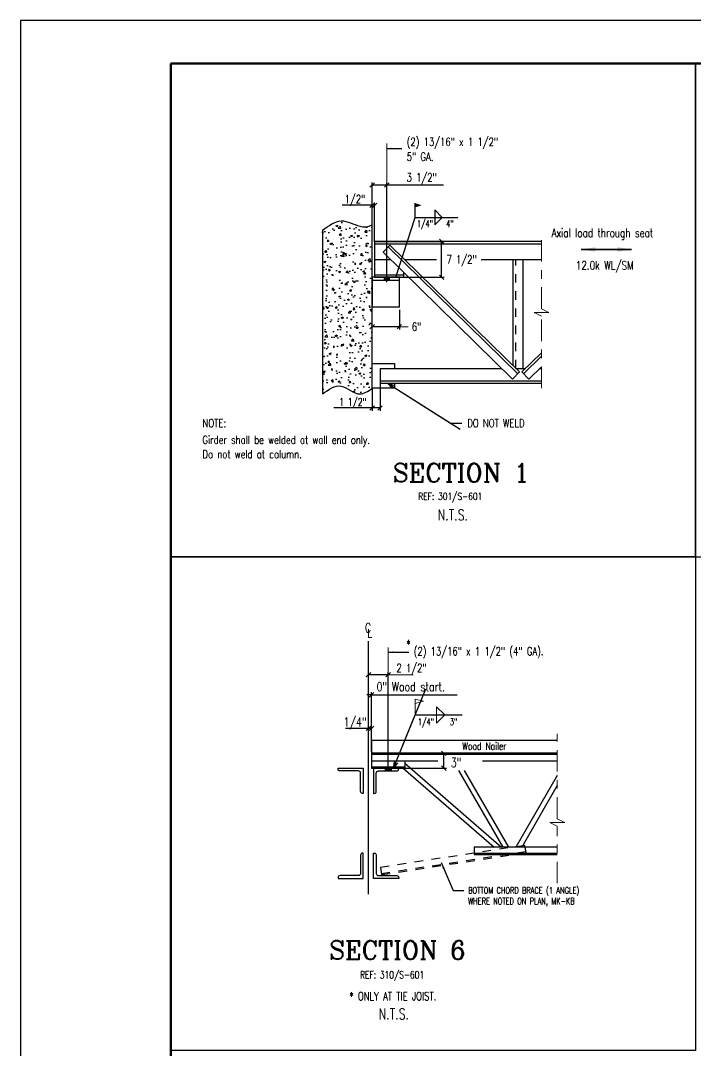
# Paper-space layout 'J1.0' of a CAD drawing. Extents: x -1.7 to 34.3, y -23.5 to 0.5.
# Drawn here: x -1.75 to 6.11, y -11.5 to 0.5 of the extents above; entities that cross this region are included whole.
import ezdxf
from ezdxf.enums import TextEntityAlignment as Align

# ---------------------------------------------------------------- set-up
doc = ezdxf.new("R2010")
doc.units = 0
doc.header["$LTSCALE"] = 0.5
doc.header["$MEASUREMENT"] = 0
doc.linetypes.add('HIDDEN2', pattern=[0.1875, 0.125, -0.0625])
doc.linetypes.add('Xref-FSE$0$B6749 Base-Task 1 LL1', pattern=[0.75, 0.5, -0.0625, 0.125, -0.0625])
doc.layers.get('0').update_dxf_attribs({"linetype": 'CONTINUOUS'})
doc.layers.get('DEFPOINTS').update_dxf_attribs({"linetype": 'CONTINUOUS'})
for name, color, linetype in [('A-DETALLESECCION', 7, 'CONTINUOUS'), ('DIMS', 7, 'CONTINUOUS'), ('SECT-STANDARD', 4, 'CONTINUOUS')]:
    doc.layers.add(name, color=color, linetype=linetype)
for name, color, linetype, lineweight in [('RTU', 4, 'CONTINUOUS', 20), ('SECT-DIMS', 11, 'CONTINUOUS', 20), ('SECT-FADED', 8, 'Xref-FSE$0$B6749 Base-Task 1 LL1', 5), ('SECT-TEXT-NORMAL', 2, 'CONTINUOUS', 30), ('TITLE-BORDER', 4, 'CONTINUOUS', 70), ('TITLE-ERECTION-NOTES-JOISTS', 40, 'CONTINUOUS', 18), ('TITLE-INFO-ATTRIB', 1, 'CONTINUOUS', 40), ('Verify', 141, 'CONTINUOUS', 35)]:
    doc.layers.add(name, color=color, linetype=linetype, lineweight=lineweight)
doc.layers.add('TITLE-ACTUAL-PAPER-SIZE', color=250, linetype='CONTINUOUS', plot=False)
doc.styles.add('NORMAL', font='simplex.shx', dxfattribs={"width": 0.75})
doc.styles.add('NOTES', font='romans.shx', dxfattribs={"width": 0.95})
doc.styles.add('ROMANC', font='ROMANC.shx')
doc.styles.add('SECTION-ATTRIB-NORM', font='simplex.shx', dxfattribs={"width": 0.75})
doc.styles.add('TITLE-ATTRIB', font='SIMPLEX', dxfattribs={"width": 0.75})
doc.dimstyles.new('SECTIONS', dxfattribs={"dimtxt": 0.125, "dimasz": 0.09375, "dimexe": 0.0625, "dimexo": 0.125, "dimgap": 0.0625, "dimtad": 0, "dimdec": 4, "dimlfac": 96, "dimrnd": 0.0625, "dimzin": 3, "dimdsep": 46, "dimlunit": 4, "dimtxsty": 'SECTION-ATTRIB-NORM', "dimcen": 0.09375, "dimclrt": 2, "dimadec": 0, "dimazin": 0, "dimtfac": 0.625, "dimtdec": 4, "dimtmove": 0, "dimatfit": 2, "dimfxl": 1, "dimtolj": 1, "dimtzin": 3, "dimarcsym": 0})

# ---------------------------------------------------------------- blocks, each defined once
blk = doc.blocks.new('nmbs-d-title')
at = {"layer": 'TITLE-ACTUAL-PAPER-SIZE'}
for p, q in [((34.25, 0.5), (-1.75, 0.5)), ((-1.75, 0.5), (-1.75, -23.5))]:
    blk.add_line(p, q, dxfattribs=at)
at = {"layer": 'TITLE-BORDER'}
for p in [(0, -23), (33.75, 0)]:
    blk.add_line(p, (0, 0), dxfattribs=at)
at = {"layer": 'TITLE-ERECTION-NOTES-JOISTS', "style": 'NOTES', "width": 0.95}
blk.add_attdef('PAINT', text='', height=0.0781, dxfattribs=at).set_placement((26.346, -18.512), align=Align.BOTTOM_CENTER)
at = {"layer": 'TITLE-INFO-ATTRIB', "style": 'TITLE-ATTRIB', "width": 0.875, "flags": 8}
for tag, height, p in [('CHKR', 0.188, (33.531, -14.781)), ('DTLR', 0.188, (33.531, -16.281)), ('PONO', 0.188, (33.531, -19.7)), ('JOBLOCATION', 0.188, (32.365, -20.7)), ('CUSTOMER', 0.188, (32.948, -20.7)), ('JOB', 0.25, (31.75, -20.7))]:
    blk.add_attdef(tag, text='', height=height, rotation=90, dxfattribs=at).set_placement(p, align=Align.MIDDLE_LEFT)
for tag, height, p in [('FILENO', 0.188, (32.812, -22.128)), ('DRAWING', 0.312, (32.5, -22.94))]:
    blk.add_attdef(tag, text='', height=height, dxfattribs=at).set_placement(p, align=Align.BOTTOM_CENTER)
blk = doc.blocks.new('StabilizerPlate-Flat-Haunch-Girder')
at = {"layer": 'SECT-STANDARD', "color": 3}
for points in [[(2.75, -3.587), (3.031, -3.587), (3.031, -3.65)], [(3.031, -3.837), (3.031, -3.9), (2.75, -3.9)]]:
    blk.add_lwpolyline(points, dxfattribs=at)
blk = doc.blocks.new('_OBLIQUE')
at = {"color": 0, "linetype": 'ByBlock'}
blk.add_line((-0.5, -0.5), (0.5, 0.5), dxfattribs=at)
blk = doc.blocks.new('*D2290')
at = {"layer": 'DEFPOINTS', "color": 0, "transparency": 16777216}
for p in [(2.517, -1.416), (2.346, -1.793), (2.517, -2.551)]:
    blk.add_point(p, dxfattribs=at)
at = {"layer": 'RTU', "color": 0, "lineweight": -2, "transparency": 16777216}
for p, q in [((2.346, -1.791), (2.346, -1.385)), ((2.346, -1.416), (2.517, -1.416)), ((2.517, -2.549), (2.517, -1.385)), ((2.517, -1.416), (3.176, -1.416))]:
    blk.add_line(p, q, dxfattribs=at)
at = {"layer": 'RTU', "color": 0, "lineweight": -2, "transparency": 16777216, "xscale": 0.05208333333333334, "yscale": 0.05208333333333334, "zscale": 0.05208333333333334, "rotation": 180}
blk.add_blockref('_OBLIQUE', (2.346, -1.416), dxfattribs=at)
at = {"layer": 'RTU', "color": 0, "lineweight": -2, "transparency": 16777216, "xscale": 0.05208333333333334, "yscale": 0.05208333333333334, "zscale": 0.05208333333333334}
blk.add_blockref('_OBLIQUE', (2.517, -1.416), dxfattribs=at)
blk = doc.blocks.new('*D2291')
at = {"layer": 'DEFPOINTS', "color": 0, "transparency": 16777216}
for p in [(2.346, -1.652), (2.346, -1.881), (2.374, -2.075)]:
    blk.add_point(p, dxfattribs=at)
at = {"layer": 'RTU', "color": 0, "lineweight": -2, "transparency": 16777216}
for p, q in [((2.346, -1.652), (1.995, -1.652)), ((2.346, -1.879), (2.346, -1.621)), ((2.374, -1.652), (2.346, -1.652)), ((2.374, -2.074), (2.374, -1.621))]:
    blk.add_line(p, q, dxfattribs=at)
at = {"layer": 'RTU', "color": 0, "lineweight": -2, "transparency": 16777216, "xscale": 0.05208333333333334, "yscale": 0.05208333333333334, "zscale": 0.05208333333333334, "rotation": 180}
blk.add_blockref('_OBLIQUE', (2.346, -1.652), dxfattribs=at)
at = {"layer": 'RTU', "color": 0, "lineweight": -2, "transparency": 16777216, "xscale": 0.05208333333333334, "yscale": 0.05208333333333334, "zscale": 0.05208333333333334}
blk.add_blockref('_OBLIQUE', (2.374, -1.652), dxfattribs=at)
blk = doc.blocks.new('*D2292')
at = {"layer": 'DEFPOINTS', "color": 0, "transparency": 16777216}
for p in [(2.374, -2.075), (3.154, -2.075), (2.711, -2.491)]:
    blk.add_point(p, dxfattribs=at)
at = {"layer": 'RTU', "color": 0, "lineweight": -2, "transparency": 16777216}
for p, q in [((2.376, -2.075), (3.185, -2.075)), ((3.154, -2.491), (3.154, -2.075)), ((2.713, -2.491), (3.185, -2.491))]:
    blk.add_line(p, q, dxfattribs=at)
at = {"layer": 'RTU', "color": 0, "lineweight": -2, "transparency": 16777216, "xscale": 0.05208333333333334, "yscale": 0.05208333333333334, "zscale": 0.05208333333333334}
for p, rotation in [((3.154, -2.075), 90), ((3.154, -2.491), 270)]:
    blk.add_blockref('_OBLIQUE', p, dxfattribs=dict(at, rotation=rotation))
blk = doc.blocks.new('*D2293')
at = {"layer": 'DEFPOINTS', "color": 0, "transparency": 16777216}
for p in [(2.346, -3.789), (2.437, -3.727), (2.346, -4.015)]:
    blk.add_point(p, dxfattribs=at)
at = {"layer": 'RTU', "color": 0, "lineweight": -2, "transparency": 16777216}
for p, q in [((2.346, -3.79), (2.346, -4.047)), ((2.437, -3.728), (2.437, -4.047)), ((2.346, -4.015), (1.897, -4.015)), ((2.437, -4.015), (2.346, -4.015))]:
    blk.add_line(p, q, dxfattribs=at)
at = {"layer": 'RTU', "color": 0, "lineweight": -2, "transparency": 16777216, "xscale": 0.05208333333333334, "yscale": 0.05208333333333334, "zscale": 0.05208333333333334, "rotation": 180}
blk.add_blockref('_OBLIQUE', (2.346, -4.015), dxfattribs=at)
at = {"layer": 'RTU', "color": 0, "lineweight": -2, "transparency": 16777216, "xscale": 0.05208333333333334, "yscale": 0.05208333333333334, "zscale": 0.05208333333333334}
blk.add_blockref('_OBLIQUE', (2.437, -4.015), dxfattribs=at)
blk = doc.blocks.new('*D2294')
at = {"layer": 'DEFPOINTS', "color": 0, "transparency": 16777216}
for p in [(2.663, -2.868), (2.346, -3.068), (2.346, -3.068)]:
    blk.add_point(p, dxfattribs=at)
at = {"layer": 'RTU', "color": 0, "lineweight": -2, "transparency": 16777216}
for p, q in [((2.663, -2.869), (2.663, -3.1)), ((2.346, -3.067), (2.346, -3.037)), ((2.663, -3.068), (2.346, -3.068))]:
    blk.add_line(p, q, dxfattribs=at)
at = {"layer": 'RTU', "color": 0, "lineweight": -2, "transparency": 16777216, "xscale": 0.05208333333333334, "yscale": 0.05208333333333334, "zscale": 0.05208333333333334, "rotation": 180}
blk.add_blockref('_OBLIQUE', (2.346, -3.068), dxfattribs=at)
at = {"layer": 'RTU', "color": 0, "lineweight": -2, "transparency": 16777216, "xscale": 0.05208333333333334, "yscale": 0.05208333333333334, "zscale": 0.05208333333333334}
blk.add_blockref('_OBLIQUE', (2.663, -3.068), dxfattribs=at)
blk = doc.blocks.new('*D2266')
at = {"layer": 'DEFPOINTS', "color": 0, "transparency": 16777216}
for p in [(2.729, -8.039), (3.18, -8.039), (2.725, -8.212)]:
    blk.add_point(p, dxfattribs=at)
at = {"layer": 'RTU', "color": 0, "lineweight": -2, "transparency": 16777216}
for p, q in [((2.73, -8.039), (3.211, -8.039)), ((3.18, -8.212), (3.18, -8.039)), ((2.726, -8.212), (3.211, -8.212))]:
    blk.add_line(p, q, dxfattribs=at)
at = {"layer": 'RTU', "color": 0, "lineweight": -2, "transparency": 16777216, "xscale": 0.05208333333333334, "yscale": 0.05208333333333334, "zscale": 0.05208333333333334}
for p, rotation in [((3.18, -8.039), 90), ((3.18, -8.212), 270)]:
    blk.add_blockref('_OBLIQUE', p, dxfattribs=dict(at, rotation=rotation))
blk = doc.blocks.new('*D2267')
at = {"layer": 'DEFPOINTS', "color": 0, "transparency": 16777216}
for p in [(2.337, -7.749), (2.302, -8.019), (2.337, -8.019)]:
    blk.add_point(p, dxfattribs=at)
at = {"layer": 'RTU', "color": 0, "lineweight": -2, "transparency": 16777216}
for p, q in [((2.302, -7.749), (2.034, -7.749)), ((2.302, -8.018), (2.302, -7.718)), ((2.337, -7.749), (2.302, -7.749)), ((2.337, -8.018), (2.337, -7.718))]:
    blk.add_line(p, q, dxfattribs=at)
at = {"layer": 'RTU', "color": 0, "lineweight": -2, "transparency": 16777216, "xscale": 0.05208333333333334, "yscale": 0.05208333333333334, "zscale": 0.05208333333333334, "rotation": 180}
blk.add_blockref('_OBLIQUE', (2.302, -7.749), dxfattribs=at)
at = {"layer": 'RTU', "color": 0, "lineweight": -2, "transparency": 16777216, "xscale": 0.05208333333333334, "yscale": 0.05208333333333334, "zscale": 0.05208333333333334}
blk.add_blockref('_OBLIQUE', (2.337, -7.749), dxfattribs=at)
blk = doc.blocks.new('*D2268')
at = {"layer": 'DEFPOINTS', "color": 0, "transparency": 16777216}
for p in [(2.302, -7.124), (2.302, -8.211), (2.532, -8.24)]:
    blk.add_point(p, dxfattribs=at)
at = {"layer": 'RTU', "color": 0, "lineweight": -2, "transparency": 16777216}
for p, q in [((2.302, -8.21), (2.302, -7.093)), ((2.532, -7.124), (2.302, -7.124)), ((2.532, -8.238), (2.532, -7.093))]:
    blk.add_line(p, q, dxfattribs=at)
at = {"layer": 'RTU', "color": 0, "lineweight": -2, "transparency": 16777216, "xscale": 0.05208333333333334, "yscale": 0.05208333333333334, "zscale": 0.05208333333333334, "rotation": 180}
blk.add_blockref('_OBLIQUE', (2.302, -7.124), dxfattribs=at)
at = {"layer": 'RTU', "color": 0, "lineweight": -2, "transparency": 16777216, "xscale": 0.05208333333333334, "yscale": 0.05208333333333334, "zscale": 0.05208333333333334}
blk.add_blockref('_OBLIQUE', (2.532, -7.124), dxfattribs=at)
blk = doc.blocks.new('*D2269')
at = {"layer": 'DEFPOINTS', "color": 0, "transparency": 16777216}
for p in [(2.337, -7.358), (2.337, -7.719), (2.337, -7.719)]:
    blk.add_point(p, dxfattribs=at)
at = {"layer": 'RTU', "color": 0, "lineweight": -2, "transparency": 16777216}
for p, q in [((2.337, -7.358), (2.285, -7.358)), ((2.337, -7.718), (2.337, -7.327)), ((2.337, -7.718), (2.337, -7.327)), ((2.337, -7.358), (3.334, -7.358))]:
    blk.add_line(p, q, dxfattribs=at)
at = {"layer": 'RTU', "color": 0, "lineweight": -2, "transparency": 16777216, "xscale": 0.05208333333333334, "yscale": 0.05208333333333334, "zscale": 0.05208333333333334}
blk.add_blockref('_OBLIQUE', (2.337, -7.358), dxfattribs=at)
at = {"layer": 'RTU', "color": 0, "lineweight": -2, "transparency": 16777216, "xscale": 0.05208333333333334, "yscale": 0.05208333333333334, "zscale": 0.05208333333333334, "rotation": 180}
blk.add_blockref('_OBLIQUE', (2.337, -7.358), dxfattribs=at)

psp = doc.layouts.new('J1.0')

# ---------------------------------------------------------------- hatches: boundary and pattern name
at = {"layer": 'A-DETALLESECCION'}
h = psp.add_hatch(color=256, dxfattribs=at)
h.dxf.hatch_style = 1
h.paths.add_polyline_path([(2.56559462, -8.2397639), (2.56559462, -8.21248602), (2.49910863, -8.21248602), (2.49910863, -8.2397639)])
at = {"layer": 'SECT-STANDARD'}
h = psp.add_hatch(dxfattribs=at)
h.set_pattern_fill('AR-CONC', color=254, scale=0.028869, style=0)
h.set_pattern_definition([(50, (-414.25398, -4689.0158), (0.207062986, -0.018115664), [0.021651451, -0.238165965]), (355, (-414.25398, -4689.0158), (-0.04005557, 0.217147352), [0.017321161, -0.190532772]), (100.4514, (-414.23672, -4689.01732), (0.16700757, 0.199031556), [0.018400902, -0.202409924]), (46.1842, (-414.25398, -4688.95807), (0.308097568, -0.047783025), [0.032477177, -0.357248947]), (96.6356, (-414.2283, -4688.96205), (0.269824055, 0.28121421), [0.027601353, -0.303614838]), (351.1842, (-414.25398, -4688.95807), (0.269823835, 0.28121442), [0.025981742, -0.285799158]), (21, (-414.2251, -4688.9725), (0.17231872, -0.116230444), [0.021651451, -0.238165965]), (326, (-414.2251, -4688.9725), (0.070241734, 0.209340679), [0.017321161, -0.190532772]), (71.4514, (-414.21075, -4688.9822), (0.242560525, 0.093110045), [0.018400902, -0.202409924]), (37.5, (-414.25398, -4689.01581), (0.0035103802, 0.096101801), [0, -0.1882232837, 0, -0.193419632, 0, -0.191254487]), (7.5, (-414.25398, -4689.01581), (0.0759444972, 0.1138611465), [0, -0.1102780588, 0, -0.1838929934, 0, -0.0728932195]), (327.5, (-414.31835, -4689.01581), (0.1541070734, -0.0065112761), [0, -0.0721715045, 0, -0.225175094, 0, -0.2987900285]), (317.5, (-414.34722, -4689.01581), (0.168357693, 0.0288989087), [0, -0.093822956, 0, -0.1495393573, 0, -0.212184223])])
edge = h.paths.add_edge_path()
edge.add_spline(control_points=[(1.7682432, -1.94331869), (1.8404147, -1.89053039), (1.98475771, -1.78495379), (2.17721505, -1.90791646), (2.2975009, -1.90812649), (2.34561523, -1.88075478)], knot_values=[0, 0, 0, 0, 0.2548168766, 0.5096337533, 0.6795116711, 0.6795116711, 0.6795116711, 0.6795116711], degree=3, periodic=0)
edge.add_line((2.34561523, -1.88075478), (2.34561523, -3.78906598))
edge.add_spline(control_points=[(2.34561523, -3.78906598), (2.2975009, -3.81643769), (2.17721505, -3.90441819), (1.98475771, -3.69326499), (1.8404147, -3.79884159), (1.7682432, -3.85162989)], knot_values=[0, 0, 0, 0, 0.1698779178, 0.4246947944, 0.6795116711, 0.6795116711, 0.6795116711, 0.6795116711], degree=3, periodic=0)
edge.add_line((1.7682432, -3.85162989), (1.7682432, -1.94331869))

# ---------------------------------------------------------------- linework, layer by layer
for p, q in [((2.6631122, -2.83932398), (2.6631122, -2.49111064)), ((2.6631122, -2.53075685), (2.34561523, -2.53075685)), ((2.6631122, -2.83932398), (2.34561523, -2.83932398)), ((4.50216862, -7.89014871), (2.33720231, -7.89014871)), ((2.33720231, -7.89014871), (2.33720231, -8.03797232)), ((2.33720231, -8.0392744), (4.50216862, -8.03927442)), ((2.68834611, -8.21248602), (2.33720231, -8.21248602))]:
    psp.add_line(p, q)
at = {"layer": 'A-DETALLESECCION'}
for p, q in [((2.84817344, -1.79338665), (2.84817344, -1.62876825)), ((2.37448383, -2.07540278), (2.37448383, -2.49111064)), ((2.67636523, -2.49111064), (2.34561523, -2.49111064)), ((2.34561523, -2.49111064), (2.34561523, -2.82186064)), ((2.37448383, -2.49111064), (2.71147665, -2.49111064)), ((2.30183433, -9.6823533), (2.30183433, -6.73084602)), ((4.50216862, -8.0392744), (2.34573715, -8.0392744))]:
    psp.add_line(p, q, dxfattribs=at)
for points in [[(3.0737413, -1.70678084), (3.0737413, -1.87999245), (3.1603471, -1.79338665)], [(2.49910863, -8.21248602), (2.56559462, -8.21248602), (2.56559462, -8.2397639), (2.49910863, -8.2397639)]]:
    psp.add_lwpolyline(points, close=True, dxfattribs=at)
for points in [[(2.18515804, -8.24521948), (1.97239053, -8.24521948, -0.4142135624), (1.94784044, -8.22066938), (1.94784044, -8.21248602), (2.2424416, -8.21248602), (2.2424416, -8.50708718), (2.23425824, -8.50708718, -0.4142135624), (2.20970814, -8.48253708), (2.20970814, -8.26976958, 0.4142135624)], [(2.41851063, -8.24521948), (2.63127814, -8.24521948, 0.4142135624), (2.65582823, -8.22066938), (2.65582823, -8.21248602), (2.36122707, -8.21248602), (2.36122707, -8.50708718), (2.36941043, -8.50708718, 0.4142135624), (2.39396053, -8.48253708), (2.39396053, -8.26976958, -0.4142135624)], [(2.18515804, -9.4647086), (1.97239053, -9.4647086, 0.4142135624), (1.94784044, -9.4892587), (1.94784044, -9.49744206), (2.2424416, -9.49744206), (2.2424416, -9.2028409), (2.23425824, -9.2028409, 0.4142135624), (2.20970814, -9.22739099), (2.20970814, -9.4401585, -0.4142135624)], [(2.41851063, -9.4647086), (2.63127814, -9.4647086, -0.4142135624), (2.65582823, -9.4892587), (2.65582823, -9.49744206), (2.36122707, -9.49744206), (2.36122707, -9.2028409), (2.36941043, -9.2028409, -0.4142135624), (2.39396053, -9.22739099), (2.39396053, -9.4401585, 0.4142135624)]]:
    psp.add_lwpolyline(points, format="xyb", close=True, dxfattribs=at)
psp.add_solid([(2.84817344, -1.67567972), (2.84817344, -1.62876825), (2.92374101, -1.65222398)], dxfattribs=at)
at = {"layer": 'DIMS', "color": 7, "linetype": 'Continuous'}
for points in [[(0.00029319, -5.75100504), (6.11058317, -5.75100504), (6.11058317, 0.00009905), (0.00029319, 0.00009905)], [(0.00029355, 0.00009905), (6.11058317, 0.00009905), (6.11058317, -5.75100504), (0.00029355, -5.75102912)], [(6.11058317, -5.75100504), (12.22087315, -5.75100504), (12.22087315, 0.00009905), (6.11058317, 0.00009905)], [(0.00029303, -5.75102912), (6.11058369, -5.75102912), (6.11058369, -11.50215728), (0.00029303, -11.50215728)]]:
    psp.add_lwpolyline(points, close=True, dxfattribs=at)
at = {"layer": 'RTU'}
for p, q in [((2.51670981, -2.26036234), (2.51670981, -0.93220614)), ((2.66316985, -3.06848268), (2.76394471, -3.06848268)), ((2.53235163, -8.00351341), (2.53235163, -6.80817283)), ((2.458448, -7.1237511), (2.82393927, -7.1237511))]:
    psp.add_line(p, q, dxfattribs=at)
at = {"layer": 'SECT-DIMS'}
for p, q in [((2.84648795, -7.59242177), (2.84648795, -7.40989288)), ((2.84648795, -7.40989288), (2.94433442, -7.43375639)), ((2.84648795, -7.45761991), (2.94433442, -7.43375639))]:
    psp.add_line(p, q, dxfattribs=at)
psp.add_lwpolyline([(3.09659759, -7.49639325), (3.09659759, -7.68845028), (3.19262611, -7.59242177)], close=True, dxfattribs=at)
at = {"layer": 'SECT-FADED'}
for p, q in [((4.50216862, -8.80156033), (4.50216862, -7.81134538)), ((4.50216862, -8.88816614), (4.41556281, -8.84486323)), ((4.41556281, -8.84486323), (4.58877442, -8.84486323)), ((4.58877442, -8.84486323), (4.50216862, -8.80156033)), ((4.50216862, -9.55347651), (4.50216862, -8.88816614))]:
    psp.add_line(p, q, dxfattribs=at)
psp.add_lwpolyline([(4.31771806, -3.7844092), (4.31771806, -2.94434029), (4.23111225, -2.90103738), (4.40432386, -2.90103738), (4.31771806, -2.85773448), (4.31771806, -2.01766557)], dxfattribs=at)
at = {"layer": 'SECT-STANDARD', "color": 254}
for p, q in [((2.34561523, -3.78906598), (2.34561523, -1.88075478)), ((1.7682432, -1.94331869), (1.7682432, -3.85162989))]:
    psp.add_line(p, q, dxfattribs=at)
at = {"layer": 'SECT-STANDARD', "color": 4}
for p, q in [((4.31771813, -2.07540276), (2.37448383, -2.07540276)), ((2.37448383, -2.07540276), (2.37448383, -2.49111064)), ((4.31771813, -2.10427136), (2.37448383, -2.10427136)), ((2.47180212, -2.19833718), (2.55265319, -2.11589057)), ((4.040886, -3.61575571), (2.53244042, -2.13650222)), ((4.06109877, -3.59514406), (2.55265319, -2.11589057)), ((3.9802477, -3.67759067), (2.47180212, -2.19833718)), ((2.37448383, -2.2832567), (2.55839747, -2.2832567)), ((2.72332218, -2.2832567), (3.09459545, -2.2832567)), ((3.61583376, -2.2832567), (4.31771813, -2.2832567)), ((3.98972394, -3.5251505), (3.98972394, -2.2832567)), ((4.10519835, -3.55346042), (4.10519835, -2.2832567)), ((2.37448383, -2.46224204), (2.71147666, -2.46224204)), ((2.37448383, -2.49111064), (2.71147666, -2.49111064)), ((2.71147666, -2.43337344), (2.71147666, -2.49111064)), ((4.08996737, -3.59514406), (4.31771813, -3.37180083)), ((4.11018014, -3.61575571), (4.31771813, -3.41223409)), ((2.43717874, -3.55346042), (3.85366783, -3.55346042)), ((2.43717874, -3.55346042), (2.43717874, -3.72667204)), ((3.9802477, -3.67759067), (4.06109877, -3.59514406)), ((4.01859254, -3.55346042), (4.13247361, -3.55346042)), ((4.17081845, -3.67759067), (4.08996737, -3.59514406)), ((4.17081845, -3.67759067), (4.31771813, -3.53353385)), ((4.29739832, -3.55346042), (4.31771813, -3.55346042)), ((2.43717874, -3.69780344), (4.31771813, -3.69780344)), ((2.43717874, -3.72667204), (4.31771813, -3.72667204))]:
    psp.add_line(p, q, dxfattribs=at)
at = {"layer": 'SECT-STANDARD', "color": 4, "linetype": 'HIDDEN2'}
psp.add_line((4.01859254, -3.55346042), (4.01859254, -2.2832567), dxfattribs=at)
at = {"layer": 'SECT-STANDARD', "color": 1}
for p, q in [((4.50216862, -8.0392744), (2.33720231, -8.0392744)), ((2.33720231, -8.0392744), (2.33720231, -8.21248602)), ((4.50216862, -8.05370871), (2.33720231, -8.05370871)), ((2.33720231, -8.12588021), (3.11023723, -8.12588021)), ((2.72711846, -8.12588021), (2.72711846, -8.21248602)), ((2.72711846, -8.15287929), (3.85280687, -9.1316623)), ((3.63147553, -8.12588021), (4.50216862, -8.12588021)), ((2.33720231, -8.19805171), (2.72711846, -8.19805171)), ((2.33720231, -8.21248602), (2.72711846, -8.21248602)), ((2.70767757, -8.21248602), (3.76481289, -9.1316623)), ((3.35160852, -8.24135462), (3.86724117, -9.1316623)), ((3.41833007, -8.24135462), (3.93396272, -9.1316623)), ((4.50216862, -8.3001163), (4.02056853, -9.1316623)), ((4.50216862, -8.41531985), (4.08729008, -9.1316623)), ((4.50216862, -9.1316623), (3.53386408, -9.1316623)), ((3.53386408, -9.1316623), (3.53386408, -9.21709856)), ((3.53386408, -9.20266426), (4.50216862, -9.20266426)), ((3.53386408, -9.21709856), (4.50216862, -9.21709856))]:
    psp.add_line(p, q, dxfattribs=at)
at = {"layer": 'SECT-STANDARD', "color": 5, "linetype": 'HIDDEN2'}
psp.add_line((2.45290413, -9.43956654), (4.13528876, -9.18302759), dxfattribs=at)
psp.add_lwpolyline([(4.12458572, -9.11283697), (2.44220109, -9.36937592), (2.45508, -9.4538359), (4.13746462, -9.19729695)], close=True, dxfattribs=at)
at = {"layer": 'SECT-STANDARD', "color": 254}
for points in [[(1.7682432, -1.94331869), (1.8404147, -1.89053039), (1.98475771, -1.78495379), (2.17721505, -1.90791646), (2.2975009, -1.90812649), (2.34561523, -1.88075478)], [(1.7682432, -3.85162989), (1.8404147, -3.79884159), (1.98475771, -3.69326499), (2.17721505, -3.90441819), (2.2975009, -3.81643769), (2.34561523, -3.78906598)]]:
    psp.add_open_spline(points, degree=3, knots=[0, 0, 0, 0, 0.25481687665, 0.5096337533, 0.67951167106, 0.67951167106, 0.67951167106, 0.67951167106], dxfattribs=at)
at = {"layer": 'SECT-STANDARD', "color": 7}
psp.add_solid([(2.47857793, -2.49111064), (2.47857793, -2.53075685), (2.55484169, -2.49111064), (2.55484169, -2.53075685)], dxfattribs=at)

# ---------------------------------------------------------------- block references
psp.add_blockref('nmbs-d-title', (0.00029319, 0.00009905))
at = {"xscale": 0.923795257254435, "yscale": 0.923795257254435, "zscale": 0.923795257254435}
psp.add_blockref('StabilizerPlate-Flat-Haunch-Girder', (-0.19482173, -0.1816225), dxfattribs=at)

# ---------------------------------------------------------------- texts
at = {"style": 'SECTION-ATTRIB-NORM', "width": 0.75}
psp.add_text('Wood Nailer', height=0.0866058054, dxfattribs=at).set_placement((3.39444147, -7.99859809))
at = {"layer": 'A-DETALLESECCION', "style": 'SECTION-ATTRIB-NORM', "width": 0.625}
for s, p in [('1/4"', (2.96095737, -1.86555815)), ('4"', (3.25147958, -1.86555815))]:
    psp.add_text(s, height=0.080023764, dxfattribs=at).set_placement(p, align=Align.MIDDLE_CENTER)
at = {"layer": 'A-DETALLESECCION', "attachment_point": 5}
for s, insert, char_height, style in [('\\A1;SECTION 1', (3.38099497, -4.76900477), 0.2147304338, 'ROMANC'), ('\\A1;C', (2.29734892, -6.57640186), 0.107365217, 'SECTION-ATTRIB-NORM'), ('\\A1;L', (2.31817948, -6.6415192), 0.096628695, 'SECTION-ATTRIB-NORM'), ('\\A1;SECTION 6', (2.64018794, -10.33266375), 0.2147304338, 'ROMANC')]:
    psp.add_mtext(s, dxfattribs=dict(at, insert=insert, char_height=char_height, style=style))
at = {"layer": 'A-DETALLESECCION', "style": 'SECTION-ATTRIB-NORM', "width": 0.625, "flags": 8}
for tag, text, p in [('1/4"', '1/8"', (2.97154277, -7.67244553)), ('3"', '1"', (3.2936738, -7.67244553))]:
    psp.add_attdef(tag, text=text, height=0.080023764, dxfattribs=at).set_placement(p, align=Align.MIDDLE_CENTER)
at = {"layer": 'SECT-TEXT-NORMAL', "lineweight": -2, "style": 'SECTION-ATTRIB-NORM', "width": 0.75}
for s, p in [('(2) 13/16" x 1 1/2"', (2.74765863, -0.98994335)), ('5" GA.', (2.74765863, -1.16265878)), ('(2) 13/16" x 1 1/2" (4" GA).', (2.82963285, -6.92697204))]:
    psp.add_text(s, height=0.096028517, dxfattribs=at).set_placement(p, align=Align.BOTTOM_LEFT)
for s, p in [('3 1/2"', (2.74612298, -1.32732333)), ('7 1/2"', (3.21167329, -2.28325671)), ('6"', (2.80687867, -3.06848268)), ('NOTE:', (0.36887769, -4.19157878)), ('DO NOT WELD', (3.45358709, -4.19157878)), ('Girder shall be welded at wall end only.', (0.36887769, -4.38577318)), ('Do not weld at column.', (0.36887769, -4.55278007))]:
    psp.add_text(s, height=0.096028517, dxfattribs=at).set_placement(p, align=Align.MIDDLE_LEFT)
psp.add_text('1/2"', height=0.096028517, dxfattribs=at).set_placement((2.26583704, -1.58002953), align=Align.MIDDLE_RIGHT)
at = {"layer": 'SECT-TEXT-NORMAL', "style": 'SECTION-ATTRIB-NORM', "width": 0.75}
psp.add_text('1 1/2"', height=0.086605805, dxfattribs=at).set_placement((2.27815217, -3.9446665), align=Align.MIDDLE_RIGHT)
at = {"layer": 'SECT-TEXT-NORMAL', "lineweight": -2, "style": 'SECTION-ATTRIB-NORM', "width": 0.75}
for s, height, p in [('REF: 301/S-601', 0.0853586818, (2.88237006, -5.08722338)), ('2 1/2"', 0.096028517, (2.62832378, -7.09276466)), ('0" Wood start.', 0.1066983522, (2.39679041, -7.31652614)), ('1/4"', 0.106698352, (2.01260257, -7.7279969)), ('3"', 0.106698352, (3.26134668, -8.20085765)), ('REF: 310/S-601', 0.0853586818, (2.20445554, -10.6637696))]:
    psp.add_text(s, height=height, dxfattribs=at).set_placement(p)
at = {"layer": 'SECT-TEXT-NORMAL', "style": 'SECTION-ATTRIB-NORM', "width": 0.75}
for p in [(3.10863252, -5.32370232), (2.42067112, -11.14032487)]:
    psp.add_text('N.T.S.', height=0.125024001, dxfattribs=at).set_placement(p)
at = {"layer": 'SECT-TEXT-NORMAL', "lineweight": -2, "style": 'SECTION-ATTRIB-NORM', "width": 0.75}
psp.add_text('*', height=0.09602852, dxfattribs=at).set_placement((2.7940175, -6.84218904), align=Align.BOTTOM_RIGHT)
at = {"layer": 'SECT-TEXT-NORMAL', "style": 'SECTION-ATTRIB-NORM', "width": 0.75}
for s, p in [('BOTTOM CHORD BRACE (1 ANGLE)', (3.46413831, -9.6375846)), ('WHERE NOTED ON PLAN, MK-KB', (3.46413831, -9.76260913))]:
    psp.add_text(s, height=0.075014715, dxfattribs=at).set_placement(p, align=Align.MIDDLE_LEFT)
at = {"layer": 'SECT-TEXT-NORMAL', "lineweight": -2, "insert": (2.58675863, -10.87069419), "char_height": 0.096028517, "attachment_point": 5, "style": 'SECTION-ATTRIB-NORM'}
psp.add_mtext('* ONLY AT TIE JOIST.', dxfattribs=at)
at = {"layer": 'Verify', "style": 'NORMAL', "width": 0.75}
for s, p in [('Axial load through seat', (4.43483424, -2.02368465)), ('12.0k WL/SM', (4.71828165, -2.40265046))]:
    psp.add_text(s, height=0.0997702632, dxfattribs=at).set_placement(p)

# ---------------------------------------------------------------- dimensions: what is measured, and where the dimension line sits
at = {"layer": 'RTU'}
for base, p1, p2, picture, middle in [((2.51670981, -1.41622613), (2.34561523, -1.79256425), (2.51670981, -2.55066794), '*D2290', (3.17504133, -1.41622613)), ((2.34561523, -1.6520346), (2.37448383, -2.07540278), (2.34561523, -1.88075478), '*D2291', (1.99551575, -1.6520346)), ((2.34561523, -3.06848268), (2.6631122, -2.86771866), (2.34561523, -3.06848268), '*D2294', (2.5044371, -3.06848268)), ((2.34561523, -4.01535801), (2.43717874, -3.72667199), (2.34561523, -3.78906598), '*D2293', (1.89810571, -4.01535801)), ((2.33720231, -7.35812712), (2.33720231, -7.71883866), (2.33720231, -7.71883866), '*D2269', (3.33315678, -7.35812712)), ((2.33720231, -7.74878657), (2.30183433, -8.01922863), (2.33720231, -8.01922863), '*D2267', (2.03498244, -7.74878657))]:
    dim = psp.add_linear_dim(base=base, p1=p1, p2=p2, text=' ', dimstyle='SECTIONS', override={"dimscale": 0.010417, "dimtxt": 5, "dimasz": 5, "dimexe": 3, "dimlfac": 9216, "dimblk1": 'OBLIQUE', "dimblk2": 'OBLIQUE', "dimsah": 1}, dxfattribs=at)
    dim.commit()
    dim.dimension.update_dxf_attribs({"geometry": picture, "text_midpoint": middle, "dimtype": 160})
for base, p1, p2, angle, picture, middle in [((3.15393608, -2.07540278), (2.71147665, -2.49111064), (2.37448383, -2.07540278), 90, '*D2292', (3.15393608, -2.40450484)), ((2.30183433, -7.1237511), (2.53235163, -8.2397639), (2.30183433, -8.21118688), 180, '*D2268', (2.3788269, -7.1237511)), ((3.17957607, -8.0392744), (2.72507588, -8.21248602), (2.72877798, -8.0392744), 90, '*D2266', (3.17957607, -8.1164575))]:
    dim = psp.add_linear_dim(base=base, p1=p1, p2=p2, angle=angle, text=' ', dimstyle='SECTIONS', override={"dimscale": 0.010417, "dimtxt": 5, "dimasz": 5, "dimexe": 3, "dimlfac": 9216, "dimblk1": 'OBLIQUE', "dimblk2": 'OBLIQUE', "dimsah": 1}, dxfattribs=at)
    dim.commit()
    dim.dimension.update_dxf_attribs({"geometry": picture, "text_midpoint": middle, "dimtype": 160})

# ---------------------------------------------------------------- leaders
at = {"layer": 'A-DETALLESECCION'}
for points, override in [([(2.62050912, -2.49111064), (2.84817344, -1.79338665), (3.34261206, -1.79338665)], {"dimscale": 0.010417, "dimgap": 0.0625, "dimtad": 0}), ([(2.52416206, -3.72667199), (3.25827459, -4.19157878), (3.38848293, -4.19157878)], {"dimscale": 0.010417, "dimasz": 7, "dimldrblk": 'Open30'})]:
    psp.add_leader(points, dimstyle='SECTIONS', override=override, dxfattribs=at)
at = {"layer": 'RTU'}
for points in [[(2.51670981, -0.98994335), (2.68992142, -0.98994335)], [(2.53247933, -6.86000739), (2.77073063, -6.86000739)]]:
    psp.add_leader(points, dimstyle='SECTIONS', override={"dimscale": 0.010417, "dimtxt": 5, "dimasz": 5, "dimexe": 3}, dxfattribs=at)
at = {"layer": 'SECT-DIMS'}
for points, override in [([(2.59405375, -8.21248602), (2.84648795, -7.59242177), (3.3947215, -7.59242177)], {"dimscale": 0.010417, "dimasz": 7, "dimldrblk": 'Open30'}), ([(3.15013079, -9.313942), (3.2890118, -9.63677336), (3.41403632, -9.63677336)], {"dimscale": 0.010417, "dimasz": 7, "dimse1": 1, "dimse2": 1})]:
    psp.add_leader(points, dimstyle='SECTIONS', override=override, dxfattribs=at)
at = {"layer": 'Verify'}
for points in [[(4.77957382, -2.16767732), (5.36805733, -2.16767732), (4.77957382, -2.16767732)], [(5.36805733, -2.16767732), (4.77957382, -2.16767732), (5.36805733, -2.16767732)]]:
    psp.add_leader(points, dimstyle='SECTIONS', override={"dimscale": 0.010417, "dimasz": 16}, dxfattribs=at)

doc.saveas('drawing.dxf')
